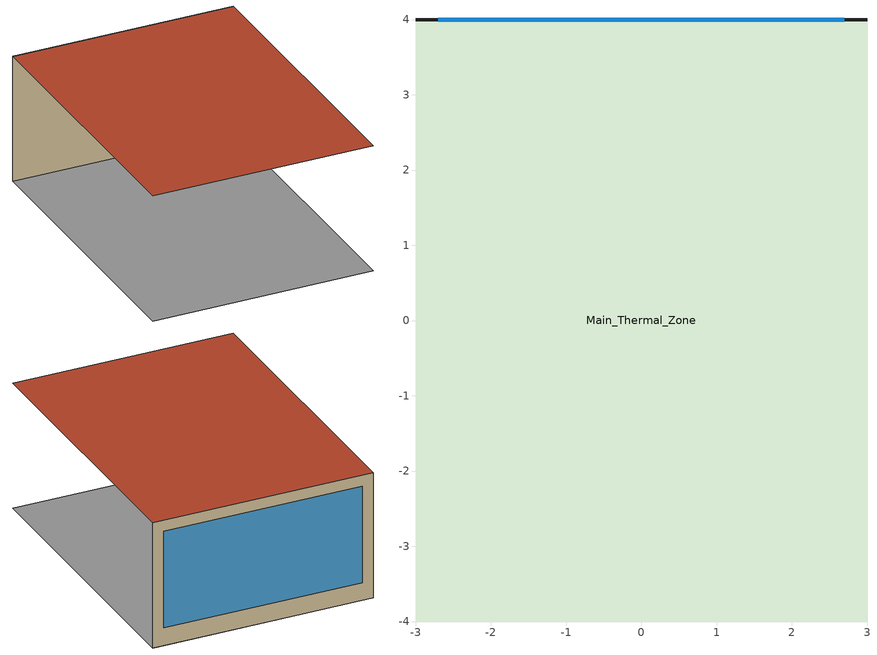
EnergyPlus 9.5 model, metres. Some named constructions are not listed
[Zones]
Main_Thermal_Zone
 floor ground (Generic_Ground_Slab): -3,-4 3,-4 3,4 -3,4 z0
 wall outside (Generic_Exterior_Wall): -3,4 3,4 z0:3.5
 window (Generic_Double_Glass): -2.7,4 2.7,4 z0.5:3.2
 roof outside (Generic_Roof): -3,4 3,4 3,-4 -3,-4 z3.5
[Building]
AdaptiveZoneBuilding: North Axis {deg}=0; Terrain=City; Loads Convergence Tolerance Value=0.04; Temperature Convergence Tolerance Value {deltaC}=0.4; Solar Distribution=FullExterior; Maximum Number of Warmup Days=25; Minimum Number of Warmup Days=6
[Zone]
Main_Thermal_Zone: 0, 0, 0, 1, 1, autocalculate, autocalculate
